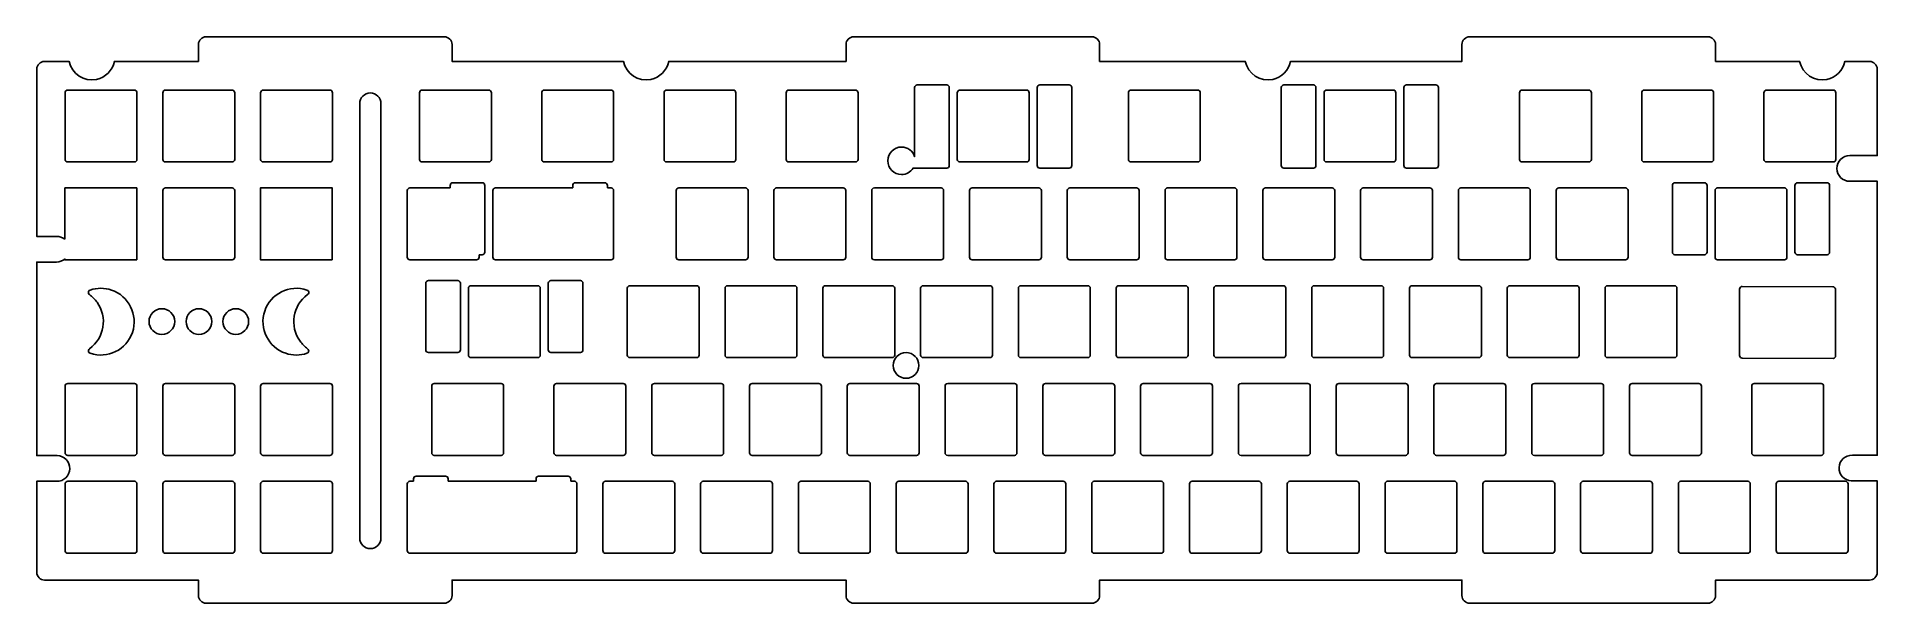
# Model space of a CAD drawing. Header units: millimetres. Extents: x -31 to 328, y 50 to 160.
import ezdxf

# ---------------------------------------------------------------- set-up
doc = ezdxf.new("R2010")
doc.units = ezdxf.units.MM
doc.header["$MEASUREMENT"] = 0
doc.layers.get('0').update_dxf_attribs({"lineweight": 0})

msp = doc.modelspace()

# ---------------------------------------------------------------- linework, layer by layer
at = {"color": 18, "lineweight": 25, "true_color": 0x000000}
for p, q in [((-25.08, 136.58), (-25.08, 149.58)), ((-24.57, 150.08), (-11.57, 150.08)), ((-11.07, 149.58), (-11.07, 136.58)), ((-6.03, 136.58), (-6.03, 149.58)), ((-5.52, 150.08), (7.48, 150.08)), ((7.98, 149.58), (7.98, 136.58)), ((13.02, 136.58), (13.02, 149.58)), ((13.53, 150.08), (26.53, 150.08)), ((27.03, 149.58), (27.03, 136.58)), ((43.98, 136.58), (43.98, 149.58)), ((44.48, 150.08), (57.48, 150.08)), ((57.98, 149.58), (57.98, 136.58)), ((67.8, 136.58), (67.8, 149.58)), ((68.3, 150.08), (81.3, 150.08)), ((81.8, 149.58), (81.8, 136.58)), ((91.61, 136.58), (91.61, 149.58)), ((92.11, 150.08), (105.11, 150.08)), ((105.61, 149.58), (105.61, 136.58)), ((115.42, 136.58), (115.42, 149.58)), ((115.92, 150.08), (128.92, 150.08)), ((129.42, 149.58), (129.42, 136.58)), ((148.76, 136.58), (148.76, 149.58)), ((149.26, 150.08), (162.26, 150.08)), ((162.76, 149.58), (162.76, 136.58)), ((182.1, 136.58), (182.1, 149.58)), ((182.6, 150.08), (195.6, 150.08)), ((196.1, 149.58), (196.1, 136.58)), ((220.2, 136.58), (220.2, 149.58)), ((220.7, 150.08), (233.7, 150.08)), ((234.2, 149.58), (234.2, 136.58)), ((258.3, 136.58), (258.3, 149.58)), ((258.8, 150.08), (271.8, 150.08)), ((272.3, 149.58), (272.3, 136.58)), ((282.11, 136.58), (282.11, 149.58)), ((282.61, 150.08), (295.61, 150.08)), ((296.11, 149.58), (296.11, 136.58)), ((305.92, 136.58), (305.92, 149.58)), ((306.42, 150.08), (319.42, 150.08)), ((319.92, 149.58), (319.92, 136.58)), ((-11.57, 136.08), (-24.57, 136.08)), ((7.48, 136.08), (-5.52, 136.08)), ((26.53, 136.08), (13.53, 136.08)), ((57.48, 136.08), (44.48, 136.08)), ((81.3, 136.08), (68.3, 136.08)), ((105.11, 136.08), (92.11, 136.08)), ((128.92, 136.08), (115.92, 136.08)), ((162.26, 136.08), (149.26, 136.08)), ((195.6, 136.08), (182.6, 136.08)), ((233.7, 136.08), (220.7, 136.08)), ((271.8, 136.08), (258.8, 136.08)), ((295.61, 136.08), (282.61, 136.08)), ((319.42, 136.08), (306.42, 136.08)), ((-6.03, 117.53), (-6.03, 130.53)), ((-5.52, 131.03), (7.48, 131.03)), ((7.98, 130.53), (7.98, 117.53)), ((41.6, 117.53), (41.6, 130.53)), ((42.1, 131.03), (49.96, 131.03)), ((49.96, 131.03), (49.96, 131.53)), ((50.46, 132.03), (56.21, 132.03)), ((56.71, 131.53), (56.71, 118.53)), ((58.27, 117.53), (58.27, 130.53)), ((58.77, 131.03), (73.83, 131.03)), ((73.83, 131.03), (73.83, 131.53)), ((74.33, 132.03), (80.08, 132.03)), ((80.58, 131.53), (80.58, 131.03)), ((80.58, 131.03), (81.29, 131.03)), ((81.8, 130.53), (81.8, 117.53)), ((93.99, 117.53), (93.99, 130.53)), ((94.49, 131.03), (107.49, 131.03)), ((107.99, 130.53), (107.99, 117.53)), ((113.04, 117.53), (113.04, 130.53)), ((113.54, 131.03), (126.54, 131.03)), ((127.04, 130.53), (127.04, 117.53)), ((132.09, 117.53), (132.09, 130.53)), ((132.59, 131.03), (145.59, 131.03)), ((146.09, 130.53), (146.09, 117.53)), ((151.14, 117.53), (151.14, 130.53)), ((151.64, 131.03), (164.64, 131.03)), ((165.14, 130.53), (165.14, 117.53)), ((170.19, 117.53), (170.19, 130.53)), ((170.69, 131.03), (183.69, 131.03)), ((184.19, 130.53), (184.19, 117.53)), ((189.24, 117.53), (189.24, 130.53)), ((189.74, 131.03), (202.74, 131.03)), ((203.24, 130.53), (203.24, 117.53)), ((208.29, 117.53), (208.29, 130.53)), ((208.79, 131.03), (221.79, 131.03)), ((222.29, 130.53), (222.29, 117.53)), ((227.34, 117.53), (227.34, 130.53)), ((227.84, 131.03), (240.84, 131.03)), ((241.34, 130.53), (241.34, 117.53)), ((246.39, 117.53), (246.39, 130.53)), ((246.89, 131.03), (259.89, 131.03)), ((260.39, 130.53), (260.39, 117.53)), ((265.44, 117.53), (265.44, 130.53)), ((265.94, 131.03), (278.94, 131.03)), ((279.44, 130.53), (279.44, 117.53)), ((288.08, 118.53), (288.08, 131.53)), ((288.58, 132.03), (294.33, 132.03)), ((294.83, 131.53), (294.83, 118.53)), ((296.39, 117.53), (296.39, 130.53)), ((296.89, 131.03), (309.89, 131.03)), ((310.4, 130.53), (310.4, 117.53)), ((311.96, 118.53), (311.96, 131.53)), ((312.46, 132.03), (318.21, 132.03)), ((318.71, 131.53), (318.71, 118.53)), ((7.48, 117.03), (-5.52, 117.03)), ((55.1, 117.03), (42.1, 117.03)), ((56.21, 118.02), (55.6, 118.02)), ((55.6, 118.02), (55.6, 117.53)), ((81.29, 117.03), (58.77, 117.03)), ((107.49, 117.03), (94.49, 117.03)), ((126.54, 117.03), (113.54, 117.03)), ((145.59, 117.03), (132.59, 117.03)), ((164.64, 117.03), (151.64, 117.03)), ((183.69, 117.03), (170.69, 117.03)), ((202.74, 117.03), (189.74, 117.03)), ((221.79, 117.03), (208.79, 117.03)), ((240.84, 117.03), (227.84, 117.03)), ((259.89, 117.03), (246.89, 117.03)), ((278.94, 117.03), (265.94, 117.03)), ((294.33, 118.02), (288.58, 118.02)), ((309.89, 117.03), (296.89, 117.03)), ((318.21, 118.02), (312.46, 118.02)), ((45.19, 99.48), (45.19, 112.48)), ((45.7, 112.98), (51.45, 112.98)), ((51.94, 112.48), (51.94, 99.48)), ((53.51, 98.48), (53.51, 111.48)), ((54.01, 111.98), (67.01, 111.98)), ((67.51, 111.48), (67.51, 98.48)), ((69.07, 99.48), (69.07, 112.48)), ((69.57, 112.98), (75.32, 112.98)), ((75.82, 112.48), (75.82, 99.48)), ((84.46, 98.48), (84.46, 111.48)), ((84.96, 111.98), (97.96, 111.98)), ((98.46, 111.48), (98.46, 98.48)), ((103.51, 98.48), (103.51, 111.48)), ((104.01, 111.98), (117.01, 111.98)), ((117.51, 111.48), (117.51, 98.48)), ((122.56, 98.48), (122.56, 111.48)), ((123.06, 111.98), (136.06, 111.98)), ((136.56, 111.48), (136.56, 98.48)), ((141.61, 98.48), (141.61, 111.48)), ((142.11, 111.98), (155.11, 111.98)), ((155.61, 111.48), (155.61, 98.48)), ((160.66, 98.48), (160.66, 111.48)), ((161.16, 111.98), (174.16, 111.98)), ((174.66, 111.48), (174.66, 98.48)), ((179.71, 98.48), (179.71, 111.48)), ((180.21, 111.98), (193.21, 111.98)), ((193.71, 111.48), (193.71, 98.48)), ((198.76, 98.48), (198.76, 111.48)), ((199.26, 111.98), (212.26, 111.98)), ((212.76, 111.48), (212.76, 98.48)), ((217.81, 98.48), (217.81, 111.48)), ((218.31, 111.98), (231.31, 111.98)), ((231.81, 111.48), (231.81, 98.48)), ((236.86, 98.48), (236.86, 111.48)), ((237.36, 111.98), (250.36, 111.98)), ((250.86, 111.48), (250.86, 98.48)), ((255.91, 98.48), (255.91, 111.48)), ((256.41, 111.98), (269.41, 111.98)), ((269.91, 111.48), (269.91, 98.48)), ((274.96, 98.48), (274.96, 111.48)), ((275.46, 111.98), (288.46, 111.98)), ((288.96, 111.48), (288.96, 98.48)), ((301.18, 98.37), (301.17, 111.34)), ((301.67, 111.84), (319.33, 111.77)), ((319.87, 111.32), (319.87, 98.35)), ((51.45, 98.97), (45.7, 98.97)), ((67.01, 97.98), (54.01, 97.98)), ((75.32, 98.97), (69.57, 98.97)), ((97.96, 97.98), (84.96, 97.98)), ((117.01, 97.98), (104.01, 97.98)), ((136.06, 97.98), (123.06, 97.98)), ((155.11, 97.98), (142.11, 97.98)), ((174.16, 97.98), (161.16, 97.98)), ((193.21, 97.98), (180.21, 97.98)), ((212.26, 97.98), (199.26, 97.98)), ((231.31, 97.98), (218.31, 97.98)), ((250.36, 97.98), (237.36, 97.98)), ((269.41, 97.98), (256.41, 97.98)), ((288.46, 97.98), (275.46, 97.98)), ((319.41, 97.81), (301.68, 97.87)), ((-25.08, 79.43), (-25.08, 92.43)), ((-24.57, 92.93), (-11.57, 92.93)), ((-11.07, 92.43), (-11.07, 79.43)), ((-6.03, 79.43), (-6.03, 92.43)), ((-5.52, 92.93), (7.48, 92.93)), ((7.98, 92.43), (7.98, 79.43)), ((13.02, 79.43), (13.02, 92.43)), ((13.53, 92.93), (26.53, 92.93)), ((27.03, 92.43), (27.03, 79.43)), ((46.36, 79.43), (46.36, 92.43)), ((46.86, 92.93), (59.86, 92.93)), ((60.36, 92.43), (60.36, 79.43)), ((70.17, 79.43), (70.17, 92.43)), ((70.68, 92.93), (83.68, 92.93)), ((84.18, 92.43), (84.18, 79.43)), ((89.22, 79.43), (89.22, 92.43)), ((89.73, 92.93), (102.73, 92.93)), ((103.23, 92.43), (103.23, 79.43)), ((108.27, 79.43), (108.27, 92.43)), ((108.78, 92.93), (121.78, 92.93)), ((122.28, 92.43), (122.28, 79.43)), ((127.32, 79.43), (127.32, 92.43)), ((127.83, 92.93), (140.83, 92.93)), ((141.33, 92.43), (141.33, 79.43)), ((146.37, 79.43), (146.37, 92.43)), ((146.88, 92.93), (159.88, 92.93)), ((160.38, 92.43), (160.38, 79.43)), ((165.42, 79.43), (165.42, 92.43)), ((165.93, 92.93), (178.93, 92.93)), ((179.43, 92.43), (179.43, 79.43)), ((184.47, 79.43), (184.47, 92.43)), ((184.98, 92.93), (197.98, 92.93)), ((198.48, 92.43), (198.48, 79.43)), ((203.52, 79.43), (203.52, 92.43)), ((204.03, 92.93), (217.03, 92.93)), ((217.53, 92.43), (217.53, 79.43)), ((222.57, 79.43), (222.57, 92.43)), ((223.08, 92.93), (236.08, 92.93)), ((236.58, 92.43), (236.58, 79.43)), ((241.62, 79.43), (241.62, 92.43)), ((242.13, 92.93), (255.13, 92.93)), ((255.63, 92.43), (255.63, 79.43)), ((260.67, 79.43), (260.67, 92.43)), ((261.18, 92.93), (274.18, 92.93)), ((274.68, 92.43), (274.68, 79.43)), ((279.72, 79.43), (279.72, 92.43)), ((280.23, 92.93), (293.23, 92.93)), ((293.73, 92.43), (293.73, 79.43)), ((303.54, 79.43), (303.54, 92.43)), ((304.04, 92.93), (317.04, 92.93)), ((317.54, 92.43), (317.54, 79.43)), ((-11.57, 78.93), (-24.57, 78.93)), ((7.48, 78.93), (-5.52, 78.93)), ((26.53, 78.93), (13.53, 78.93)), ((59.86, 78.93), (46.86, 78.93)), ((83.68, 78.93), (70.68, 78.93)), ((102.73, 78.93), (89.73, 78.93)), ((121.78, 78.93), (108.78, 78.93)), ((140.83, 78.93), (127.83, 78.93)), ((159.88, 78.93), (146.88, 78.93)), ((178.93, 78.93), (165.93, 78.93)), ((197.98, 78.93), (184.98, 78.93)), ((217.03, 78.93), (204.03, 78.93)), ((236.08, 78.93), (223.08, 78.93)), ((255.13, 78.93), (242.13, 78.93)), ((274.18, 78.93), (261.18, 78.93)), ((293.23, 78.93), (280.23, 78.93)), ((317.04, 78.93), (304.04, 78.93)), ((-25.08, 60.38), (-25.08, 73.38)), ((-24.57, 73.88), (-11.57, 73.88)), ((-11.07, 73.38), (-11.07, 60.38)), ((-6.03, 60.38), (-6.03, 73.38)), ((-5.52, 73.88), (7.48, 73.88)), ((7.98, 73.38), (7.98, 60.38)), ((13.02, 60.38), (13.02, 73.38)), ((13.53, 73.88), (26.53, 73.88)), ((27.03, 73.38), (27.03, 60.38)), ((41.6, 60.38), (41.6, 73.38)), ((42.1, 73.88), (42.81, 73.88)), ((42.81, 73.88), (42.81, 74.38)), ((43.31, 74.88), (49.06, 74.88)), ((49.56, 74.38), (49.56, 73.88)), ((49.56, 73.88), (66.69, 73.88)), ((66.69, 73.88), (66.69, 74.38)), ((67.19, 74.88), (72.94, 74.88)), ((73.44, 74.38), (73.44, 73.88)), ((73.44, 73.88), (74.15, 73.88)), ((74.65, 73.38), (74.65, 60.38)), ((79.7, 60.38), (79.7, 73.38)), ((80.2, 73.88), (93.2, 73.88)), ((93.7, 73.38), (93.7, 60.38)), ((98.75, 60.38), (98.75, 73.38)), ((99.25, 73.88), (112.25, 73.88)), ((112.75, 73.38), (112.75, 60.38)), ((117.8, 60.38), (117.8, 73.38)), ((118.3, 73.88), (131.3, 73.88)), ((131.8, 73.38), (131.8, 60.38)), ((136.85, 60.38), (136.85, 73.38)), ((137.35, 73.88), (150.35, 73.88)), ((150.85, 73.38), (150.85, 60.38)), ((155.9, 60.38), (155.9, 73.38)), ((156.4, 73.88), (169.4, 73.88)), ((169.9, 73.38), (169.9, 60.38)), ((174.95, 60.38), (174.95, 73.38)), ((175.45, 73.88), (188.45, 73.88)), ((188.95, 73.38), (188.95, 60.38)), ((194, 60.38), (194, 73.38)), ((194.5, 73.88), (207.5, 73.88)), ((208, 73.38), (208, 60.38)), ((213.05, 60.38), (213.05, 73.38)), ((213.55, 73.88), (226.55, 73.88)), ((227.05, 73.38), (227.05, 60.38)), ((232.1, 60.38), (232.1, 73.38)), ((232.6, 73.88), (245.6, 73.88)), ((246.1, 73.38), (246.1, 60.38)), ((251.15, 60.38), (251.15, 73.38)), ((251.65, 73.88), (264.65, 73.88)), ((265.15, 73.38), (265.15, 60.38)), ((270.2, 60.38), (270.2, 73.38)), ((270.7, 73.88), (283.7, 73.88)), ((284.2, 73.38), (284.2, 60.38)), ((289.25, 60.38), (289.25, 73.38)), ((289.75, 73.88), (302.75, 73.88)), ((303.25, 73.38), (303.25, 60.38)), ((308.3, 60.38), (308.3, 73.38)), ((308.8, 73.88), (321.8, 73.88)), ((322.3, 73.38), (322.3, 60.38)), ((-11.57, 59.88), (-24.57, 59.88)), ((7.48, 59.88), (-5.52, 59.88)), ((26.53, 59.88), (13.53, 59.88)), ((74.15, 59.88), (42.1, 59.88)), ((93.2, 59.88), (80.2, 59.88)), ((112.25, 59.88), (99.25, 59.88)), ((131.3, 59.88), (118.3, 59.88)), ((150.35, 59.88), (137.35, 59.88)), ((169.4, 59.88), (156.4, 59.88)), ((188.45, 59.88), (175.45, 59.88)), ((207.5, 59.88), (194.5, 59.88)), ((226.55, 59.88), (213.55, 59.88)), ((245.6, 59.88), (232.6, 59.88)), ((264.65, 59.88), (251.65, 59.88)), ((283.7, 59.88), (270.7, 59.88)), ((302.75, 59.88), (289.75, 59.88)), ((321.8, 59.88), (308.8, 59.88))]:
    msp.add_line(p, q, dxfattribs=at)
msp.add_lwpolyline([(26.98, 117.03), (12.98, 117.03), (12.98, 131.03), (26.98, 131.03)], close=True, dxfattribs=at)
for centre in [(-6.22, 105), (1, 105), (8.18, 105), (138.77, 96.45)]:
    msp.add_circle(centre, 2.5, dxfattribs=at)
for points, knots in [([(-25.12, 121.02), (-25.12, 121.02), (-25.12, 131.03), (-25.12, 131.03), (-25.12, 131.03), (-11.12, 131.03), (-11.12, 131.03), (-11.12, 131.03), (-11.12, 117.03), (-11.12, 117.03), (-11.12, 117.03), (-25.12, 117.03), (-25.12, 117.03), (-25.12, 117.03), (-25.12, 117.18), (-25.12, 117.18), (-25.58, 116.8), (-26.15, 116.6), (-26.74, 116.6), (-26.74, 116.6), (-30.59, 116.6), (-30.59, 116.6), (-30.59, 116.6), (-30.59, 78.89), (-30.59, 78.89), (-30.59, 78.89), (-26.72, 78.89), (-26.72, 78.89), (-26.69, 78.89), (-26.66, 78.89), (-26.62, 78.89), (-25.24, 78.87), (-24.14, 77.72), (-24.17, 76.34), (-24.2, 74.96), (-25.34, 73.87), (-26.72, 73.89), (-26.72, 73.89), (-30.59, 73.89), (-30.59, 73.89), (-30.59, 73.89), (-30.59, 56.15), (-30.59, 56.15), (-30.59, 55.32), (-29.92, 54.65), (-29.09, 54.65), (-29.09, 54.65), (0.91, 54.65), (0.91, 54.65), (0.91, 54.65), (0.91, 51.65), (0.91, 51.65), (0.91, 50.82), (1.58, 50.15), (2.41, 50.15), (2.41, 50.15), (48.81, 50.15), (48.81, 50.15), (49.64, 50.15), (50.31, 50.82), (50.31, 51.65), (50.31, 51.65), (50.31, 54.65), (50.31, 54.65), (50.31, 54.65), (127.08, 54.65), (127.08, 54.65), (127.08, 54.65), (127.08, 51.65), (127.08, 51.65), (127.08, 50.82), (127.75, 50.15), (128.58, 50.15), (128.58, 50.15), (174.98, 50.15), (174.98, 50.15), (175.81, 50.15), (176.48, 50.82), (176.48, 51.65), (176.48, 51.65), (176.48, 54.65), (176.48, 54.65), (176.48, 54.65), (247.08, 54.65), (247.08, 54.65), (247.08, 54.65), (247.08, 51.65), (247.08, 51.65), (247.08, 50.82), (247.75, 50.15), (248.58, 50.15), (248.58, 50.15), (294.98, 50.15), (294.98, 50.15), (295.81, 50.15), (296.48, 50.82), (296.48, 51.65), (296.48, 51.65), (296.48, 54.65), (296.48, 54.65), (296.48, 54.65), (326.48, 54.65), (326.48, 54.65), (327.31, 54.65), (327.98, 55.32), (327.98, 56.15), (327.98, 56.15), (327.98, 73.97), (327.98, 73.97), (327.98, 73.97), (322.96, 73.97), (322.96, 73.97), (322.96, 73.97), (322.96, 73.98), (322.96, 73.98), (321.58, 74.02), (320.5, 75.18), (320.55, 76.56), (320.6, 77.94), (321.76, 79.02), (323.14, 78.97), (323.14, 78.97), (327.98, 78.97), (327.98, 78.97), (327.98, 78.97), (327.98, 132.32), (327.98, 132.32), (327.98, 132.32), (322.63, 132.32), (322.63, 132.32), (322.63, 132.32), (322.63, 132.32), (322.63, 132.32), (321.25, 132.32), (320.13, 133.44), (320.13, 134.82), (320.13, 136.2), (321.25, 137.32), (322.63, 137.32), (322.63, 137.32), (327.98, 137.32), (327.98, 137.32), (327.98, 137.32), (327.98, 154.16), (327.98, 154.16), (327.98, 154.99), (327.31, 155.66), (326.48, 155.66), (326.48, 155.66), (321.68, 155.66), (321.68, 155.66), (321.32, 153.91), (319.95, 152.55), (318.2, 152.18), (315.77, 151.67), (313.38, 153.23), (312.87, 155.66), (312.87, 155.66), (296.48, 155.66), (296.48, 155.66), (296.48, 155.66), (296.48, 158.96), (296.48, 158.96), (296.48, 159.79), (295.81, 160.46), (294.98, 160.46), (294.98, 160.46), (248.58, 160.46), (248.58, 160.46), (247.75, 160.46), (247.08, 159.79), (247.08, 158.96), (247.08, 158.96), (247.08, 155.66), (247.08, 155.66), (247.08, 155.66), (213.68, 155.66), (213.68, 155.66), (213.32, 153.91), (211.95, 152.55), (210.2, 152.18), (207.77, 151.67), (205.38, 153.23), (204.87, 155.66), (204.87, 155.66), (176.48, 155.66), (176.48, 155.66), (176.48, 155.66), (176.48, 158.96), (176.48, 158.96), (176.48, 159.79), (175.81, 160.46), (174.98, 160.46), (174.98, 160.46), (128.58, 160.46), (128.58, 160.46), (127.75, 160.46), (127.08, 159.79), (127.08, 158.96), (127.08, 158.96), (127.08, 155.66), (127.08, 155.66), (127.08, 155.66), (92.52, 155.66), (92.52, 155.66), (92.15, 153.91), (90.78, 152.55), (89.03, 152.18), (86.6, 151.67), (84.22, 153.23), (83.71, 155.66), (83.71, 155.66), (50.31, 155.66), (50.31, 155.66), (50.31, 155.66), (50.31, 158.96), (50.31, 158.96), (50.31, 159.79), (49.64, 160.46), (48.81, 160.46), (48.81, 160.46), (2.41, 160.46), (2.41, 160.46), (1.58, 160.46), (0.91, 159.79), (0.91, 158.96), (0.91, 158.96), (0.91, 155.66), (0.91, 155.66), (0.91, 155.66), (-15.48, 155.66), (-15.48, 155.66), (-15.85, 153.91), (-17.22, 152.55), (-18.97, 152.18), (-21.4, 151.67), (-23.78, 153.23), (-24.29, 155.66), (-24.29, 155.66), (-29.09, 155.66), (-29.09, 155.66), (-29.92, 155.66), (-30.59, 154.99), (-30.59, 154.16), (-30.59, 154.16), (-30.59, 121.6), (-30.59, 121.6), (-30.59, 121.6), (-26.74, 121.6), (-26.74, 121.6), (-26.74, 121.6), (-26.74, 121.6), (-26.74, 121.6), (-26.15, 121.61), (-25.58, 121.4), (-25.12, 121.02)], [0, 0, 0, 0, 1, 1, 1, 2, 2, 2, 3, 3, 3, 4, 4, 4, 5, 5, 5, 6, 6, 6, 7, 7, 7, 8, 8, 8, 9, 9, 9, 10, 10, 10, 11, 11, 11, 12, 12, 12, 13, 13, 13, 14, 14, 14, 15, 15, 15, 16, 16, 16, 17, 17, 17, 18, 18, 18, 19, 19, 19, 20, 20, 20, 21, 21, 21, 22, 22, 22, 23, 23, 23, 24, 24, 24, 25, 25, 25, 26, 26, 26, 27, 27, 27, 28, 28, 28, 29, 29, 29, 30, 30, 30, 31, 31, 31, 32, 32, 32, 33, 33, 33, 34, 34, 34, 35, 35, 35, 36, 36, 36, 37, 37, 37, 38, 38, 38, 39, 39, 39, 40, 40, 40, 41, 41, 41, 42, 42, 42, 43, 43, 43, 44, 44, 44, 45, 45, 45, 46, 46, 46, 47, 47, 47, 48, 48, 48, 49, 49, 49, 50, 50, 50, 51, 51, 51, 52, 52, 52, 53, 53, 53, 54, 54, 54, 55, 55, 55, 56, 56, 56, 57, 57, 57, 58, 58, 58, 59, 59, 59, 60, 60, 60, 61, 61, 61, 62, 62, 62, 63, 63, 63, 64, 64, 64, 65, 65, 65, 66, 66, 66, 67, 67, 67, 68, 68, 68, 69, 69, 69, 70, 70, 70, 71, 71, 71, 72, 72, 72, 73, 73, 73, 74, 74, 74, 75, 75, 75, 76, 76, 76, 77, 77, 77, 78, 78, 78, 79, 79, 79, 80, 80, 80, 81, 81, 81, 82, 82, 82, 83, 83, 83, 84, 84, 84, 85, 85, 85, 85]), ([(147.19, 150.58), (147.19, 150.58), (147.19, 135.39), (147.19, 135.39), (147.19, 135.11), (146.97, 134.88), (146.7, 134.88), (146.7, 134.88), (140.14, 134.88), (140.14, 134.88), (139.66, 134.14), (138.84, 133.65), (137.89, 133.65), (136.42, 133.65), (135.22, 134.85), (135.22, 136.33), (135.22, 137.81), (136.42, 139), (137.89, 139), (139.09, 139), (140.11, 138.21), (140.44, 137.12), (140.44, 137.12), (140.44, 150.58), (140.44, 150.58), (140.44, 150.85), (140.67, 151.08), (140.95, 151.08), (140.95, 151.08), (146.7, 151.08), (146.7, 151.08), (146.97, 151.08), (147.19, 150.85), (147.19, 150.58)], [0, 0, 0, 0, 1, 1, 1, 2, 2, 2, 3, 3, 3, 4, 4, 4, 5, 5, 5, 6, 6, 6, 7, 7, 7, 8, 8, 8, 9, 9, 9, 10, 10, 10, 11, 11, 11, 11]), ([(171.07, 135.38), (171.07, 135.38), (171.07, 150.58), (171.07, 150.58), (171.07, 150.85), (170.85, 151.08), (170.57, 151.08), (170.57, 151.08), (164.82, 151.08), (164.82, 151.08), (164.54, 151.08), (164.32, 150.85), (164.32, 150.58), (164.32, 150.58), (164.32, 135.38), (164.32, 135.38), (164.32, 135.11), (164.54, 134.88), (164.82, 134.88), (164.82, 134.88), (170.57, 134.88), (170.57, 134.88), (170.85, 134.88), (171.07, 135.11), (171.07, 135.38)], [0, 0, 0, 0, 1, 1, 1, 2, 2, 2, 3, 3, 3, 4, 4, 4, 5, 5, 5, 6, 6, 6, 7, 7, 7, 8, 8, 8, 8]), ([(211.88, 150.58), (211.88, 150.58), (211.88, 135.38), (211.88, 135.38), (211.88, 135.11), (212.11, 134.88), (212.38, 134.88), (212.38, 134.88), (218.13, 134.88), (218.13, 134.88), (218.41, 134.88), (218.63, 135.11), (218.63, 135.38), (218.63, 135.38), (218.63, 150.58), (218.63, 150.58), (218.63, 150.85), (218.41, 151.08), (218.13, 151.08), (218.13, 151.08), (212.38, 151.08), (212.38, 151.08), (212.11, 151.08), (211.88, 150.85), (211.88, 150.58)], [0, 0, 0, 0, 1, 1, 1, 2, 2, 2, 3, 3, 3, 4, 4, 4, 5, 5, 5, 6, 6, 6, 7, 7, 7, 8, 8, 8, 8]), ([(242.51, 150.58), (242.51, 150.85), (242.28, 151.08), (242.01, 151.08), (242.01, 151.08), (236.26, 151.08), (236.26, 151.08), (235.98, 151.08), (235.76, 150.85), (235.76, 150.58), (235.76, 150.58), (235.76, 135.38), (235.76, 135.38), (235.76, 135.11), (235.98, 134.88), (236.26, 134.88), (236.26, 134.88), (242.01, 134.88), (242.01, 134.88), (242.28, 134.88), (242.51, 135.11), (242.51, 135.38), (242.51, 135.38), (242.51, 150.58), (242.51, 150.58)], [0, 0, 0, 0, 1, 1, 1, 2, 2, 2, 3, 3, 3, 4, 4, 4, 5, 5, 5, 6, 6, 6, 7, 7, 7, 8, 8, 8, 8]), ([(32.32, 62.85), (32.32, 61.71), (33.25, 60.78), (34.38, 60.78), (35.52, 60.78), (36.45, 61.71), (36.45, 62.85), (36.45, 62.85), (36.45, 147.46), (36.45, 147.46), (36.45, 148.6), (35.52, 149.52), (34.38, 149.52), (33.25, 149.52), (32.32, 148.6), (32.32, 147.46), (32.32, 147.46), (32.32, 62.85), (32.32, 62.85)], [0, 0, 0, 0, 1, 1, 1, 2, 2, 2, 3, 3, 3, 4, 4, 4, 5, 5, 5, 6, 6, 6, 6]), ([(-20.33, 99.7), (-17.42, 101.79), (-16.75, 105.85), (-18.84, 108.77), (-19.26, 109.34), (-19.76, 109.85), (-20.33, 110.26), (-20.42, 110.32), (-20.48, 110.4), (-20.51, 110.5), (-20.6, 110.77), (-20.46, 111.05), (-20.2, 111.14), (-18.85, 111.59), (-17.39, 111.59), (-16.05, 111.14), (-12.65, 109.99), (-10.82, 106.3), (-11.96, 102.9), (-13.11, 99.5), (-16.8, 97.67), (-20.2, 98.82), (-20.3, 98.85), (-20.39, 98.92), (-20.45, 99), (-20.61, 99.22), (-20.56, 99.54), (-20.33, 99.7)], [0, 0, 0, 0, 1, 1, 1, 2, 2, 2, 3, 3, 3, 4, 4, 4, 5, 5, 5, 6, 6, 6, 7, 7, 7, 8, 8, 8, 9, 9, 9, 9]), ([(22.18, 110.26), (19.27, 108.16), (18.6, 104.1), (20.7, 101.19), (21.11, 100.61), (21.61, 100.11), (22.18, 99.7), (22.27, 99.64), (22.33, 99.55), (22.37, 99.45), (22.46, 99.19), (22.31, 98.91), (22.05, 98.82), (20.71, 98.36), (19.25, 98.36), (17.9, 98.82), (14.5, 99.97), (12.67, 103.65), (13.82, 107.05), (14.96, 110.46), (18.65, 112.28), (22.05, 111.14), (22.15, 111.1), (22.24, 111.04), (22.3, 110.96), (22.46, 110.73), (22.41, 110.42), (22.18, 110.26)], [0, 0, 0, 0, 1, 1, 1, 2, 2, 2, 3, 3, 3, 4, 4, 4, 5, 5, 5, 6, 6, 6, 7, 7, 7, 8, 8, 8, 9, 9, 9, 9])]:
    msp.add_open_spline(points, degree=3, knots=knots, dxfattribs=at)
for points in [[(-25.08, 149.58), (-25.08, 149.85), (-24.85, 150.08), (-24.57, 150.08)], [(-11.57, 150.08), (-11.3, 150.08), (-11.07, 149.85), (-11.07, 149.58)], [(-6.03, 149.58), (-6.03, 149.85), (-5.8, 150.08), (-5.52, 150.08)], [(7.48, 150.08), (7.75, 150.08), (7.98, 149.85), (7.98, 149.58)], [(13.02, 149.58), (13.02, 149.85), (13.25, 150.08), (13.53, 150.08)], [(26.53, 150.08), (26.8, 150.08), (27.03, 149.85), (27.03, 149.58)], [(43.98, 149.58), (43.98, 149.85), (44.21, 150.08), (44.48, 150.08)], [(57.48, 150.08), (57.76, 150.08), (57.98, 149.85), (57.98, 149.58)], [(67.8, 149.58), (67.8, 149.85), (68.02, 150.08), (68.3, 150.08)], [(81.3, 150.08), (81.57, 150.08), (81.8, 149.85), (81.8, 149.58)], [(91.61, 149.58), (91.61, 149.85), (91.83, 150.08), (92.11, 150.08)], [(105.11, 150.08), (105.38, 150.08), (105.61, 149.85), (105.61, 149.58)], [(115.42, 149.58), (115.42, 149.85), (115.64, 150.08), (115.92, 150.08)], [(128.92, 150.08), (129.2, 150.08), (129.42, 149.85), (129.42, 149.58)], [(148.76, 149.58), (148.76, 149.85), (148.98, 150.08), (149.26, 150.08)], [(162.26, 150.08), (162.53, 150.08), (162.76, 149.85), (162.76, 149.58)], [(182.1, 149.58), (182.1, 149.85), (182.32, 150.08), (182.6, 150.08)], [(195.6, 150.08), (195.87, 150.08), (196.1, 149.85), (196.1, 149.58)], [(220.2, 149.58), (220.2, 149.85), (220.42, 150.08), (220.7, 150.08)], [(233.7, 150.08), (233.97, 150.08), (234.2, 149.85), (234.2, 149.58)], [(258.3, 149.58), (258.3, 149.85), (258.52, 150.08), (258.8, 150.08)], [(271.8, 150.08), (272.07, 150.08), (272.3, 149.85), (272.3, 149.58)], [(282.11, 149.58), (282.11, 149.85), (282.33, 150.08), (282.61, 150.08)], [(295.61, 150.08), (295.88, 150.08), (296.11, 149.85), (296.11, 149.58)], [(305.92, 149.58), (305.92, 149.85), (306.14, 150.08), (306.42, 150.08)], [(319.42, 150.08), (319.7, 150.08), (319.92, 149.85), (319.92, 149.58)], [(-24.57, 136.08), (-24.85, 136.08), (-25.08, 136.3), (-25.08, 136.58)], [(-11.07, 136.58), (-11.07, 136.3), (-11.3, 136.08), (-11.57, 136.08)], [(-5.52, 136.08), (-5.8, 136.08), (-6.03, 136.3), (-6.03, 136.58)], [(7.98, 136.58), (7.98, 136.3), (7.75, 136.08), (7.48, 136.08)], [(13.53, 136.08), (13.25, 136.08), (13.02, 136.3), (13.02, 136.58)], [(27.03, 136.58), (27.03, 136.3), (26.8, 136.08), (26.53, 136.08)], [(44.48, 136.08), (44.21, 136.08), (43.98, 136.3), (43.98, 136.58)], [(57.98, 136.58), (57.98, 136.3), (57.76, 136.08), (57.48, 136.08)], [(68.3, 136.08), (68.02, 136.08), (67.8, 136.3), (67.8, 136.58)], [(81.8, 136.58), (81.8, 136.3), (81.57, 136.08), (81.3, 136.08)], [(92.11, 136.08), (91.83, 136.08), (91.61, 136.3), (91.61, 136.58)], [(105.61, 136.58), (105.61, 136.3), (105.38, 136.08), (105.11, 136.08)], [(115.92, 136.08), (115.64, 136.08), (115.42, 136.3), (115.42, 136.58)], [(129.42, 136.58), (129.42, 136.3), (129.2, 136.08), (128.92, 136.08)], [(149.26, 136.08), (148.98, 136.08), (148.76, 136.3), (148.76, 136.58)], [(162.76, 136.58), (162.76, 136.3), (162.53, 136.08), (162.26, 136.08)], [(182.6, 136.08), (182.32, 136.08), (182.1, 136.3), (182.1, 136.58)], [(196.1, 136.58), (196.1, 136.3), (195.87, 136.08), (195.6, 136.08)], [(220.7, 136.08), (220.42, 136.08), (220.2, 136.3), (220.2, 136.58)], [(234.2, 136.58), (234.2, 136.3), (233.97, 136.08), (233.7, 136.08)], [(258.8, 136.08), (258.52, 136.08), (258.3, 136.3), (258.3, 136.58)], [(272.3, 136.58), (272.3, 136.3), (272.07, 136.08), (271.8, 136.08)], [(282.61, 136.08), (282.33, 136.08), (282.11, 136.3), (282.11, 136.58)], [(296.11, 136.58), (296.11, 136.3), (295.88, 136.08), (295.61, 136.08)], [(306.42, 136.08), (306.14, 136.08), (305.92, 136.3), (305.92, 136.58)], [(319.92, 136.58), (319.92, 136.3), (319.7, 136.08), (319.42, 136.08)], [(-6.03, 130.53), (-6.03, 130.8), (-5.8, 131.03), (-5.52, 131.03)], [(7.48, 131.03), (7.75, 131.03), (7.98, 130.8), (7.98, 130.53)], [(41.6, 130.53), (41.6, 130.8), (41.83, 131.03), (42.1, 131.03)], [(49.96, 131.53), (49.96, 131.8), (50.18, 132.03), (50.46, 132.03)], [(56.21, 132.03), (56.48, 132.03), (56.71, 131.8), (56.71, 131.53)], [(58.27, 130.53), (58.27, 130.8), (58.49, 131.03), (58.77, 131.03)], [(73.83, 131.53), (73.83, 131.8), (74.06, 132.03), (74.33, 132.03)], [(80.08, 132.03), (80.36, 132.03), (80.58, 131.8), (80.58, 131.53)], [(81.29, 131.03), (81.57, 131.03), (81.8, 130.8), (81.8, 130.53)], [(93.99, 130.53), (93.99, 130.8), (94.21, 131.03), (94.49, 131.03)], [(107.49, 131.03), (107.77, 131.03), (107.99, 130.8), (107.99, 130.53)], [(113.04, 130.53), (113.04, 130.8), (113.26, 131.03), (113.54, 131.03)], [(126.54, 131.03), (126.82, 131.03), (127.04, 130.8), (127.04, 130.53)], [(132.09, 130.53), (132.09, 130.8), (132.31, 131.03), (132.59, 131.03)], [(145.59, 131.03), (145.87, 131.03), (146.09, 130.8), (146.09, 130.53)], [(151.14, 130.53), (151.14, 130.8), (151.36, 131.03), (151.64, 131.03)], [(164.64, 131.03), (164.92, 131.03), (165.14, 130.8), (165.14, 130.53)], [(170.19, 130.53), (170.19, 130.8), (170.41, 131.03), (170.69, 131.03)], [(183.69, 131.03), (183.97, 131.03), (184.19, 130.8), (184.19, 130.53)], [(189.24, 130.53), (189.24, 130.8), (189.46, 131.03), (189.74, 131.03)], [(202.74, 131.03), (203.02, 131.03), (203.24, 130.8), (203.24, 130.53)], [(208.29, 130.53), (208.29, 130.8), (208.51, 131.03), (208.79, 131.03)], [(221.79, 131.03), (222.07, 131.03), (222.29, 130.8), (222.29, 130.53)], [(227.34, 130.53), (227.34, 130.8), (227.56, 131.03), (227.84, 131.03)], [(240.84, 131.03), (241.12, 131.03), (241.34, 130.8), (241.34, 130.53)], [(246.39, 130.53), (246.39, 130.8), (246.61, 131.03), (246.89, 131.03)], [(259.89, 131.03), (260.17, 131.03), (260.39, 130.8), (260.39, 130.53)], [(265.44, 130.53), (265.44, 130.8), (265.66, 131.03), (265.94, 131.03)], [(278.94, 131.03), (279.22, 131.03), (279.44, 130.8), (279.44, 130.53)], [(288.08, 131.53), (288.08, 131.8), (288.31, 132.03), (288.58, 132.03)], [(294.33, 132.03), (294.61, 132.03), (294.83, 131.8), (294.83, 131.53)], [(296.39, 130.53), (296.39, 130.8), (296.62, 131.03), (296.89, 131.03)], [(309.89, 131.03), (310.17, 131.03), (310.4, 130.8), (310.4, 130.53)], [(311.96, 131.53), (311.96, 131.8), (312.18, 132.03), (312.46, 132.03)], [(318.21, 132.03), (318.48, 132.03), (318.71, 131.8), (318.71, 131.53)], [(56.71, 118.53), (56.71, 118.25), (56.48, 118.02), (56.21, 118.02)], [(288.58, 118.02), (288.31, 118.02), (288.08, 118.25), (288.08, 118.53)], [(294.83, 118.53), (294.83, 118.25), (294.61, 118.02), (294.33, 118.02)], [(312.46, 118.02), (312.18, 118.02), (311.96, 118.25), (311.96, 118.53)], [(318.71, 118.53), (318.71, 118.25), (318.48, 118.02), (318.21, 118.02)], [(-5.52, 117.03), (-5.8, 117.03), (-6.03, 117.25), (-6.03, 117.53)], [(7.98, 117.53), (7.98, 117.25), (7.75, 117.03), (7.48, 117.03)], [(42.1, 117.03), (41.83, 117.03), (41.6, 117.25), (41.6, 117.53)], [(55.6, 117.53), (55.6, 117.25), (55.38, 117.03), (55.1, 117.03)], [(58.77, 117.03), (58.49, 117.03), (58.27, 117.25), (58.27, 117.53)], [(81.8, 117.53), (81.8, 117.25), (81.57, 117.03), (81.29, 117.03)], [(94.49, 117.03), (94.21, 117.03), (93.99, 117.25), (93.99, 117.53)], [(107.99, 117.53), (107.99, 117.25), (107.77, 117.03), (107.49, 117.03)], [(113.54, 117.03), (113.26, 117.03), (113.04, 117.25), (113.04, 117.53)], [(127.04, 117.53), (127.04, 117.25), (126.82, 117.03), (126.54, 117.03)], [(132.59, 117.03), (132.31, 117.03), (132.09, 117.25), (132.09, 117.53)], [(146.09, 117.53), (146.09, 117.25), (145.87, 117.03), (145.59, 117.03)], [(151.64, 117.03), (151.36, 117.03), (151.14, 117.25), (151.14, 117.53)], [(165.14, 117.53), (165.14, 117.25), (164.92, 117.03), (164.64, 117.03)], [(170.69, 117.03), (170.41, 117.03), (170.19, 117.25), (170.19, 117.53)], [(184.19, 117.53), (184.19, 117.25), (183.97, 117.03), (183.69, 117.03)], [(189.74, 117.03), (189.46, 117.03), (189.24, 117.25), (189.24, 117.53)], [(203.24, 117.53), (203.24, 117.25), (203.02, 117.03), (202.74, 117.03)], [(208.79, 117.03), (208.51, 117.03), (208.29, 117.25), (208.29, 117.53)], [(222.29, 117.53), (222.29, 117.25), (222.07, 117.03), (221.79, 117.03)], [(227.84, 117.03), (227.56, 117.03), (227.34, 117.25), (227.34, 117.53)], [(241.34, 117.53), (241.34, 117.25), (241.12, 117.03), (240.84, 117.03)], [(246.89, 117.03), (246.61, 117.03), (246.39, 117.25), (246.39, 117.53)], [(260.39, 117.53), (260.39, 117.25), (260.17, 117.03), (259.89, 117.03)], [(265.94, 117.03), (265.66, 117.03), (265.44, 117.25), (265.44, 117.53)], [(279.44, 117.53), (279.44, 117.25), (279.22, 117.03), (278.94, 117.03)], [(296.89, 117.03), (296.62, 117.03), (296.39, 117.25), (296.39, 117.53)], [(310.4, 117.53), (310.4, 117.25), (310.17, 117.03), (309.89, 117.03)], [(45.19, 112.48), (45.19, 112.75), (45.42, 112.98), (45.7, 112.98)], [(51.45, 112.98), (51.72, 112.98), (51.94, 112.75), (51.94, 112.48)], [(53.51, 111.48), (53.51, 111.75), (53.73, 111.98), (54.01, 111.98)], [(67.01, 111.98), (67.29, 111.98), (67.51, 111.75), (67.51, 111.48)], [(69.07, 112.48), (69.07, 112.75), (69.3, 112.98), (69.57, 112.98)], [(75.32, 112.98), (75.6, 112.98), (75.82, 112.75), (75.82, 112.48)], [(84.46, 111.48), (84.46, 111.75), (84.69, 111.98), (84.96, 111.98)], [(97.96, 111.98), (98.24, 111.98), (98.46, 111.75), (98.46, 111.48)], [(103.51, 111.48), (103.51, 111.75), (103.74, 111.98), (104.01, 111.98)], [(117.01, 111.98), (117.29, 111.98), (117.51, 111.75), (117.51, 111.48)], [(122.56, 111.48), (122.56, 111.75), (122.79, 111.98), (123.06, 111.98)], [(136.06, 111.98), (136.34, 111.98), (136.56, 111.75), (136.56, 111.48)], [(141.61, 111.48), (141.61, 111.75), (141.84, 111.98), (142.11, 111.98)], [(155.11, 111.98), (155.39, 111.98), (155.61, 111.75), (155.61, 111.48)], [(160.66, 111.48), (160.66, 111.75), (160.89, 111.98), (161.16, 111.98)], [(174.16, 111.98), (174.44, 111.98), (174.66, 111.75), (174.66, 111.48)], [(179.71, 111.48), (179.71, 111.75), (179.94, 111.98), (180.21, 111.98)], [(193.21, 111.98), (193.49, 111.98), (193.71, 111.75), (193.71, 111.48)], [(198.76, 111.48), (198.76, 111.75), (198.99, 111.98), (199.26, 111.98)], [(212.26, 111.98), (212.54, 111.98), (212.76, 111.75), (212.76, 111.48)], [(217.81, 111.48), (217.81, 111.75), (218.04, 111.98), (218.31, 111.98)], [(231.31, 111.98), (231.59, 111.98), (231.81, 111.75), (231.81, 111.48)], [(236.86, 111.48), (236.86, 111.75), (237.09, 111.98), (237.36, 111.98)], [(250.36, 111.98), (250.64, 111.98), (250.86, 111.75), (250.86, 111.48)], [(255.91, 111.48), (255.91, 111.75), (256.14, 111.98), (256.41, 111.98)], [(269.41, 111.98), (269.69, 111.98), (269.91, 111.75), (269.91, 111.48)], [(274.96, 111.48), (274.96, 111.75), (275.19, 111.98), (275.46, 111.98)], [(288.46, 111.98), (288.74, 111.98), (288.96, 111.75), (288.96, 111.48)], [(301.17, 111.34), (301.17, 111.62), (301.4, 111.84), (301.67, 111.84)], [(319.33, 111.77), (319.6, 111.8), (319.85, 111.59), (319.87, 111.32)], [(45.7, 98.97), (45.42, 98.97), (45.19, 99.2), (45.19, 99.48)], [(51.94, 99.48), (51.94, 99.2), (51.72, 98.97), (51.45, 98.97)], [(54.01, 97.98), (53.73, 97.98), (53.51, 98.2), (53.51, 98.48)], [(67.51, 98.48), (67.51, 98.2), (67.29, 97.98), (67.01, 97.98)], [(69.57, 98.97), (69.3, 98.97), (69.07, 99.2), (69.07, 99.48)], [(75.82, 99.48), (75.82, 99.2), (75.6, 98.97), (75.32, 98.97)], [(84.96, 97.98), (84.69, 97.98), (84.46, 98.2), (84.46, 98.48)], [(98.46, 98.48), (98.46, 98.2), (98.24, 97.98), (97.96, 97.98)], [(104.01, 97.98), (103.74, 97.98), (103.51, 98.2), (103.51, 98.48)], [(117.51, 98.48), (117.51, 98.2), (117.29, 97.98), (117.01, 97.98)], [(123.06, 97.98), (122.79, 97.98), (122.56, 98.2), (122.56, 98.48)], [(136.56, 98.48), (136.56, 98.2), (136.34, 97.98), (136.06, 97.98)], [(142.11, 97.98), (141.84, 97.98), (141.61, 98.2), (141.61, 98.48)], [(155.61, 98.48), (155.61, 98.2), (155.39, 97.98), (155.11, 97.98)], [(161.16, 97.98), (160.89, 97.98), (160.66, 98.2), (160.66, 98.48)], [(174.66, 98.48), (174.66, 98.2), (174.44, 97.98), (174.16, 97.98)], [(180.21, 97.98), (179.94, 97.98), (179.71, 98.2), (179.71, 98.48)], [(193.71, 98.48), (193.71, 98.2), (193.49, 97.98), (193.21, 97.98)], [(199.26, 97.98), (198.99, 97.98), (198.76, 98.2), (198.76, 98.48)], [(212.76, 98.48), (212.76, 98.2), (212.54, 97.98), (212.26, 97.98)], [(218.31, 97.98), (218.04, 97.98), (217.81, 98.2), (217.81, 98.48)], [(231.81, 98.48), (231.81, 98.2), (231.59, 97.98), (231.31, 97.98)], [(237.36, 97.98), (237.09, 97.98), (236.86, 98.2), (236.86, 98.48)], [(250.86, 98.48), (250.86, 98.2), (250.64, 97.98), (250.36, 97.98)], [(256.41, 97.98), (256.14, 97.98), (255.91, 98.2), (255.91, 98.48)], [(269.91, 98.48), (269.91, 98.2), (269.69, 97.98), (269.41, 97.98)], [(275.46, 97.98), (275.19, 97.98), (274.96, 98.2), (274.96, 98.48)], [(288.96, 98.48), (288.96, 98.2), (288.74, 97.98), (288.46, 97.98)], [(301.68, 97.87), (301.4, 97.87), (301.18, 98.09), (301.18, 98.37)], [(319.87, 98.35), (319.89, 98.07), (319.69, 97.83), (319.41, 97.81)], [(-25.08, 92.43), (-25.08, 92.7), (-24.85, 92.93), (-24.57, 92.93)], [(-11.57, 92.93), (-11.3, 92.93), (-11.07, 92.7), (-11.07, 92.43)], [(-6.03, 92.43), (-6.03, 92.7), (-5.8, 92.93), (-5.52, 92.93)], [(7.48, 92.93), (7.75, 92.93), (7.98, 92.7), (7.98, 92.43)], [(13.02, 92.43), (13.02, 92.7), (13.25, 92.93), (13.53, 92.93)], [(26.53, 92.93), (26.8, 92.93), (27.03, 92.7), (27.03, 92.43)], [(46.36, 92.43), (46.36, 92.7), (46.59, 92.93), (46.86, 92.93)], [(59.86, 92.93), (60.14, 92.93), (60.36, 92.7), (60.36, 92.43)], [(70.17, 92.43), (70.17, 92.7), (70.4, 92.93), (70.68, 92.93)], [(83.68, 92.93), (83.95, 92.93), (84.18, 92.7), (84.18, 92.43)], [(89.22, 92.43), (89.22, 92.7), (89.45, 92.93), (89.73, 92.93)], [(102.73, 92.93), (103, 92.93), (103.23, 92.7), (103.23, 92.43)], [(108.27, 92.43), (108.27, 92.7), (108.5, 92.93), (108.78, 92.93)], [(121.78, 92.93), (122.05, 92.93), (122.28, 92.7), (122.28, 92.43)], [(127.32, 92.43), (127.32, 92.7), (127.55, 92.93), (127.83, 92.93)], [(140.83, 92.93), (141.1, 92.93), (141.33, 92.7), (141.33, 92.43)], [(146.37, 92.43), (146.37, 92.7), (146.6, 92.93), (146.88, 92.93)], [(159.88, 92.93), (160.15, 92.93), (160.38, 92.7), (160.38, 92.43)], [(165.42, 92.43), (165.42, 92.7), (165.65, 92.93), (165.93, 92.93)], [(178.93, 92.93), (179.2, 92.93), (179.43, 92.7), (179.43, 92.43)], [(184.47, 92.43), (184.47, 92.7), (184.7, 92.93), (184.98, 92.93)], [(197.98, 92.93), (198.25, 92.93), (198.48, 92.7), (198.48, 92.43)], [(203.52, 92.43), (203.52, 92.7), (203.75, 92.93), (204.03, 92.93)], [(217.03, 92.93), (217.3, 92.93), (217.53, 92.7), (217.53, 92.43)], [(222.57, 92.43), (222.57, 92.7), (222.8, 92.93), (223.08, 92.93)], [(236.08, 92.93), (236.35, 92.93), (236.58, 92.7), (236.58, 92.43)], [(241.62, 92.43), (241.62, 92.7), (241.85, 92.93), (242.13, 92.93)], [(255.13, 92.93), (255.4, 92.93), (255.63, 92.7), (255.63, 92.43)], [(260.67, 92.43), (260.67, 92.7), (260.9, 92.93), (261.18, 92.93)], [(274.18, 92.93), (274.45, 92.93), (274.68, 92.7), (274.68, 92.43)], [(279.72, 92.43), (279.72, 92.7), (279.95, 92.93), (280.23, 92.93)], [(293.23, 92.93), (293.5, 92.93), (293.73, 92.7), (293.73, 92.43)], [(303.54, 92.43), (303.54, 92.7), (303.76, 92.93), (304.04, 92.93)], [(317.04, 92.93), (317.32, 92.93), (317.54, 92.7), (317.54, 92.43)], [(-24.57, 78.93), (-24.85, 78.93), (-25.08, 79.15), (-25.08, 79.43)], [(-11.07, 79.43), (-11.07, 79.15), (-11.3, 78.93), (-11.57, 78.93)], [(-5.52, 78.93), (-5.8, 78.93), (-6.03, 79.15), (-6.03, 79.43)], [(7.98, 79.43), (7.98, 79.15), (7.75, 78.93), (7.48, 78.93)], [(13.53, 78.93), (13.25, 78.93), (13.02, 79.15), (13.02, 79.43)], [(27.03, 79.43), (27.03, 79.15), (26.8, 78.93), (26.53, 78.93)], [(46.86, 78.93), (46.59, 78.93), (46.36, 79.15), (46.36, 79.43)], [(60.36, 79.43), (60.36, 79.15), (60.14, 78.93), (59.86, 78.93)], [(70.68, 78.93), (70.4, 78.93), (70.17, 79.15), (70.17, 79.43)], [(84.18, 79.43), (84.18, 79.15), (83.95, 78.93), (83.68, 78.93)], [(89.73, 78.93), (89.45, 78.93), (89.22, 79.15), (89.22, 79.43)], [(103.23, 79.43), (103.23, 79.15), (103, 78.93), (102.73, 78.93)], [(108.78, 78.93), (108.5, 78.93), (108.27, 79.15), (108.27, 79.43)], [(122.28, 79.43), (122.28, 79.15), (122.05, 78.93), (121.78, 78.93)], [(127.83, 78.93), (127.55, 78.93), (127.32, 79.15), (127.32, 79.43)], [(141.33, 79.43), (141.33, 79.15), (141.1, 78.93), (140.83, 78.93)], [(146.88, 78.93), (146.6, 78.93), (146.37, 79.15), (146.37, 79.43)], [(160.38, 79.43), (160.38, 79.15), (160.15, 78.93), (159.88, 78.93)], [(165.93, 78.93), (165.65, 78.93), (165.42, 79.15), (165.42, 79.43)], [(179.43, 79.43), (179.43, 79.15), (179.2, 78.93), (178.93, 78.93)], [(184.98, 78.93), (184.7, 78.93), (184.47, 79.15), (184.47, 79.43)], [(198.48, 79.43), (198.48, 79.15), (198.25, 78.93), (197.98, 78.93)], [(204.03, 78.93), (203.75, 78.93), (203.52, 79.15), (203.52, 79.43)], [(217.53, 79.43), (217.53, 79.15), (217.3, 78.93), (217.03, 78.93)], [(223.08, 78.93), (222.8, 78.93), (222.57, 79.15), (222.57, 79.43)], [(236.58, 79.43), (236.58, 79.15), (236.35, 78.93), (236.08, 78.93)], [(242.13, 78.93), (241.85, 78.93), (241.62, 79.15), (241.62, 79.43)], [(255.63, 79.43), (255.63, 79.15), (255.4, 78.93), (255.13, 78.93)], [(261.18, 78.93), (260.9, 78.93), (260.67, 79.15), (260.67, 79.43)], [(274.68, 79.43), (274.68, 79.15), (274.45, 78.93), (274.18, 78.93)], [(280.23, 78.93), (279.95, 78.93), (279.72, 79.15), (279.72, 79.43)], [(293.73, 79.43), (293.73, 79.15), (293.5, 78.93), (293.23, 78.93)], [(304.04, 78.93), (303.76, 78.93), (303.54, 79.15), (303.54, 79.43)], [(317.54, 79.43), (317.54, 79.15), (317.32, 78.93), (317.04, 78.93)], [(-25.08, 73.38), (-25.08, 73.65), (-24.85, 73.88), (-24.57, 73.88)], [(-11.57, 73.88), (-11.3, 73.88), (-11.07, 73.65), (-11.07, 73.38)], [(-6.03, 73.38), (-6.03, 73.65), (-5.8, 73.88), (-5.52, 73.88)], [(7.48, 73.88), (7.75, 73.88), (7.98, 73.65), (7.98, 73.38)], [(13.02, 73.38), (13.02, 73.65), (13.25, 73.88), (13.53, 73.88)], [(26.53, 73.88), (26.8, 73.88), (27.03, 73.65), (27.03, 73.38)], [(41.6, 73.38), (41.6, 73.65), (41.83, 73.88), (42.1, 73.88)], [(42.81, 74.38), (42.81, 74.65), (43.04, 74.88), (43.31, 74.88)], [(49.06, 74.88), (49.34, 74.88), (49.56, 74.65), (49.56, 74.38)], [(66.69, 74.38), (66.69, 74.65), (66.91, 74.88), (67.19, 74.88)], [(72.94, 74.88), (73.22, 74.88), (73.44, 74.65), (73.44, 74.38)], [(74.15, 73.88), (74.43, 73.88), (74.65, 73.65), (74.65, 73.38)], [(79.7, 73.38), (79.7, 73.65), (79.93, 73.88), (80.2, 73.88)], [(93.2, 73.88), (93.48, 73.88), (93.7, 73.65), (93.7, 73.38)], [(98.75, 73.38), (98.75, 73.65), (98.98, 73.88), (99.25, 73.88)], [(112.25, 73.88), (112.53, 73.88), (112.75, 73.65), (112.75, 73.38)], [(117.8, 73.38), (117.8, 73.65), (118.03, 73.88), (118.3, 73.88)], [(131.3, 73.88), (131.58, 73.88), (131.8, 73.65), (131.8, 73.38)], [(136.85, 73.38), (136.85, 73.65), (137.08, 73.88), (137.35, 73.88)], [(150.35, 73.88), (150.63, 73.88), (150.85, 73.65), (150.85, 73.38)], [(155.9, 73.38), (155.9, 73.65), (156.13, 73.88), (156.4, 73.88)], [(169.4, 73.88), (169.68, 73.88), (169.9, 73.65), (169.9, 73.38)], [(174.95, 73.38), (174.95, 73.65), (175.18, 73.88), (175.45, 73.88)], [(188.45, 73.88), (188.73, 73.88), (188.95, 73.65), (188.95, 73.38)], [(194, 73.38), (194, 73.65), (194.23, 73.88), (194.5, 73.88)], [(207.5, 73.88), (207.78, 73.88), (208, 73.65), (208, 73.38)], [(213.05, 73.38), (213.05, 73.65), (213.28, 73.88), (213.55, 73.88)], [(226.55, 73.88), (226.83, 73.88), (227.05, 73.65), (227.05, 73.38)], [(232.1, 73.38), (232.1, 73.65), (232.33, 73.88), (232.6, 73.88)], [(245.6, 73.88), (245.88, 73.88), (246.1, 73.65), (246.1, 73.38)], [(251.15, 73.38), (251.15, 73.65), (251.38, 73.88), (251.65, 73.88)], [(264.65, 73.88), (264.93, 73.88), (265.15, 73.65), (265.15, 73.38)], [(270.2, 73.38), (270.2, 73.65), (270.43, 73.88), (270.7, 73.88)], [(283.7, 73.88), (283.98, 73.88), (284.2, 73.65), (284.2, 73.38)], [(289.25, 73.38), (289.25, 73.65), (289.48, 73.88), (289.75, 73.88)], [(302.75, 73.88), (303.03, 73.88), (303.25, 73.65), (303.25, 73.38)], [(308.3, 73.38), (308.3, 73.65), (308.53, 73.88), (308.8, 73.88)], [(321.8, 73.88), (322.08, 73.88), (322.3, 73.65), (322.3, 73.38)], [(-24.57, 59.88), (-24.85, 59.88), (-25.08, 60.1), (-25.08, 60.38)], [(-11.07, 60.38), (-11.07, 60.1), (-11.3, 59.88), (-11.57, 59.88)], [(-5.52, 59.88), (-5.8, 59.88), (-6.03, 60.1), (-6.03, 60.38)], [(7.98, 60.38), (7.98, 60.1), (7.75, 59.88), (7.48, 59.88)], [(13.53, 59.88), (13.25, 59.88), (13.02, 60.1), (13.02, 60.38)], [(27.03, 60.38), (27.03, 60.1), (26.8, 59.88), (26.53, 59.88)], [(42.1, 59.88), (41.83, 59.88), (41.6, 60.1), (41.6, 60.38)], [(74.65, 60.38), (74.65, 60.1), (74.43, 59.88), (74.15, 59.88)], [(80.2, 59.88), (79.93, 59.88), (79.7, 60.1), (79.7, 60.38)], [(93.7, 60.38), (93.7, 60.1), (93.48, 59.88), (93.2, 59.88)], [(99.25, 59.88), (98.98, 59.88), (98.75, 60.1), (98.75, 60.38)], [(112.75, 60.38), (112.75, 60.1), (112.53, 59.88), (112.25, 59.88)], [(118.3, 59.88), (118.03, 59.88), (117.8, 60.1), (117.8, 60.38)], [(131.8, 60.38), (131.8, 60.1), (131.58, 59.88), (131.3, 59.88)], [(137.35, 59.88), (137.08, 59.88), (136.85, 60.1), (136.85, 60.38)], [(150.85, 60.38), (150.85, 60.1), (150.63, 59.88), (150.35, 59.88)], [(156.4, 59.88), (156.13, 59.88), (155.9, 60.1), (155.9, 60.38)], [(169.9, 60.38), (169.9, 60.1), (169.68, 59.88), (169.4, 59.88)], [(175.45, 59.88), (175.18, 59.88), (174.95, 60.1), (174.95, 60.38)], [(188.95, 60.38), (188.95, 60.1), (188.73, 59.88), (188.45, 59.88)], [(194.5, 59.88), (194.23, 59.88), (194, 60.1), (194, 60.38)], [(208, 60.38), (208, 60.1), (207.78, 59.88), (207.5, 59.88)], [(213.55, 59.88), (213.28, 59.88), (213.05, 60.1), (213.05, 60.38)], [(227.05, 60.38), (227.05, 60.1), (226.83, 59.88), (226.55, 59.88)], [(232.6, 59.88), (232.33, 59.88), (232.1, 60.1), (232.1, 60.38)], [(246.1, 60.38), (246.1, 60.1), (245.88, 59.88), (245.6, 59.88)], [(251.65, 59.88), (251.38, 59.88), (251.15, 60.1), (251.15, 60.38)], [(265.15, 60.38), (265.15, 60.1), (264.93, 59.88), (264.65, 59.88)], [(270.7, 59.88), (270.43, 59.88), (270.2, 60.1), (270.2, 60.38)], [(284.2, 60.38), (284.2, 60.1), (283.98, 59.88), (283.7, 59.88)], [(289.75, 59.88), (289.48, 59.88), (289.25, 60.1), (289.25, 60.38)], [(303.25, 60.38), (303.25, 60.1), (303.03, 59.88), (302.75, 59.88)], [(308.8, 59.88), (308.53, 59.88), (308.3, 60.1), (308.3, 60.38)], [(322.3, 60.38), (322.3, 60.1), (322.08, 59.88), (321.8, 59.88)]]:
    msp.add_open_spline(points, degree=3, dxfattribs=at)

doc.saveas('drawing.dxf')
